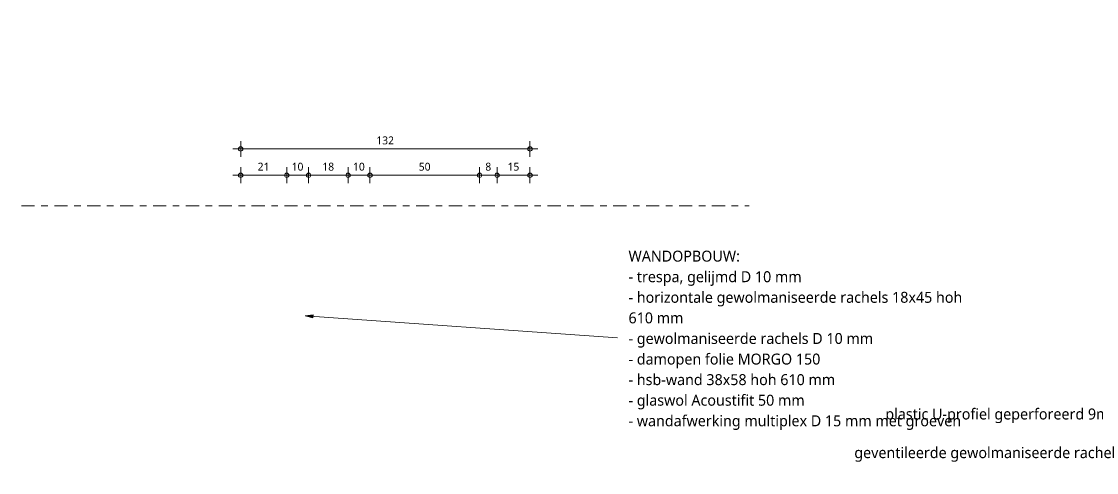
# Model space of a CAD drawing. Header units: millimetres. Extents: x 2457 to 4349, y 3067 to 7524.
# Drawn here: x 3157.5 to 3648, y 5048.4 to 5254.1 of the extents above; entities that cross this region are included whole.
import ezdxf

# ---------------------------------------------------------------- set-up
doc = ezdxf.new("R2010")
doc.units = ezdxf.units.MM
doc.linetypes.add('MV_center', pattern=[15, 6, -3, 3, -3])
for name, color, linetype, lineweight in [('A-ANNO-DIMS', 211, 'Continuous', 13), ('A-ANNO-DIMS-2', 211, 'Continuous', 13), ('A-DETL-GENF', 92, 'Continuous', 18), ('G-ANNO-TEXT', 231, 'Continuous', 13)]:
    doc.layers.add(name, color=color, linetype=linetype, lineweight=lineweight)
doc.styles.add('Segoe UI_1', font='segoeui.ttf', dxfattribs={"height": 3.6})
doc.styles.add('Segoe UI_3', font='segoeui.ttf', dxfattribs={"height": 5})
doc.styles.add('Segoe UI_B', font='segoeui.ttf', dxfattribs={"height": 5})
doc.dimstyles.new('1_8_mm_3', dxfattribs={"dimscale": 304.8, "dimtxt": 3.77051, "dimasz": 0.006562, "dimexe": 0.011811, "dimexo": 0.0625, "dimgap": 0.003281, "dimtad": 1, "dimdec": 0, "dimzin": 0, "dimdsep": 46, "dimtxsty": 'Segoe UI_1', "dimblk1": 'DOTBLANK', "dimblk2": 'DOTBLANK', "dimsah": 1, "dimcen": 0.09, "dimdle": 0.011811, "dimazin": 0, "dimtfac": 1, "dimtdec": 4, "dimtix": 1, "dimtmove": 0, "dimatfit": 3, "dimfxl": 0.011811, "dimfxlon": 1, "dimtvp": 1, "dimtfill": 1, "dimtolj": 1, "dimtzin": 0, "dimarcsym": 2})

# ---------------------------------------------------------------- blocks, each defined once
blk = doc.blocks.new('42_isolatie - Type 1-3252162-Details Strandbaak Strandhuis 2_0')
at = {"layer": 'A-DETL-GENF'}
h = blk.add_hatch(color=256, dxfattribs=at)
h.paths.add_polyline_path([(0.28, 50.8), (0.28, 0.8), (61.21, 0.8), (61.21, 50.8)])
h.paths.add_polyline_path([(490.59, 0.8), (520.28, 0.8), (520.28, 50.8), (490.59, 50.8)])
at = {"layer": 'A-DETL-GENF', "lineweight": 13}
h = blk.add_hatch(dxfattribs=at)
h.set_pattern_fill('FP_12', color=256, style=0, pattern_type=2)
h.set_pattern_definition([(60, (0, 0), (-45.0333, 26), []), (120, (0, 0), (-45.0333, -26), [])])
h.paths.add_polyline_path([(0.28, 0.8), (61.21, 0.8), (61.21, 50.8), (0.28, 50.8)])
h.paths.add_polyline_path([(490.59, 0.8), (520.28, 0.8), (520.28, 50.8), (490.59, 50.8)])
at = {"layer": 'A-DETL-GENF'}
for p, q in [((61.21, 50.8), (0.28, 50.8)), ((0.28, 50.8), (0.28, 0.8)), ((61.21, 50.8), (0.28, 50.8)), ((520.28, 50.8), (490.59, 50.8)), ((520.28, 50.8), (490.59, 50.8)), ((520.28, 0.8), (520.28, 50.8)), ((0.28, 0.8), (61.21, 0.8)), ((0.28, 0.8), (61.21, 0.8)), ((490.59, 0.8), (520.28, 0.8)), ((490.59, 0.8), (520.28, 0.8))]:
    blk.add_line(p, q, dxfattribs=at)
blk = doc.blocks.new('NLRS_00_DI_maskeer - Type 1-4234795-Details Strandbaak Strandhuis 2_0')
at = {"layer": 'A-DETL-GENF', "linetype": 'MV_center'}
blk.add_line((232, 0), (-100, 0), dxfattribs=at)
blk = doc.blocks.new('DIMBLOCK307-Details Strandbaak Strandhuis 2_0')
at = {"layer": 'A-ANNO-DIMS-2'}
for p, q in [((3257.52, 5184), (3257.52, 5187.6)), ((3278.52, 5184), (3278.52, 5187.6)), ((3253.92, 5184), (3278.52, 5184)), ((3257.52, 5184), (3257.52, 5180.4)), ((3278.52, 5184), (3278.52, 5180.4))]:
    blk.add_line(p, q, dxfattribs=at)
for centre in [(3257.52, 5184), (3278.52, 5184)]:
    blk.add_circle(centre, 1, dxfattribs=at)
at = {"layer": 'A-ANNO-DIMS-2', "color": 0, "insert": (3265.28, 5189.7), "char_height": 3.6, "width": 6.5813, "attachment_point": 1, "line_spacing_factor": 1.142579, "style": 'Segoe UI_1', "bg_fill": 3, "box_fill_scale": 1.25, "bg_fill_color": 9, "bg_fill_true_color": 13158600, "bg_fill_transparency": 0}
blk.add_mtext('21', dxfattribs=at)
blk = doc.blocks.new('_DotBlank')
at = {"color": 0, "linetype": 'ByBlock', "lineweight": -2}
blk.add_line((-0.5, 0), (-1, 0), dxfattribs=at)
blk.add_circle((0, 0), 0.5, dxfattribs=at)
blk = doc.blocks.new('DIMBLOCK308-Details Strandbaak Strandhuis 2_0')
at = {"layer": 'A-ANNO-DIMS-2'}
for p, q in [((3278.52, 5184), (3278.52, 5187.6)), ((3288.52, 5184), (3288.52, 5187.6)), ((3278.52, 5184), (3288.52, 5184)), ((3278.52, 5184), (3278.52, 5180.4)), ((3288.52, 5184), (3288.52, 5180.4))]:
    blk.add_line(p, q, dxfattribs=at)
for centre in [(3278.52, 5184), (3288.52, 5184)]:
    blk.add_circle(centre, 1, dxfattribs=at)
at = {"layer": 'A-ANNO-DIMS-2', "color": 0, "insert": (3280.78, 5189.7), "char_height": 3.6, "width": 6.5813, "attachment_point": 1, "line_spacing_factor": 1.142579, "style": 'Segoe UI_1', "bg_fill": 3, "box_fill_scale": 1.25, "bg_fill_color": 9, "bg_fill_true_color": 13158600, "bg_fill_transparency": 0}
blk.add_mtext('10', dxfattribs=at)
blk = doc.blocks.new('DIMBLOCK309-Details Strandbaak Strandhuis 2_0')
at = {"layer": 'A-ANNO-DIMS-2'}
for p, q in [((3288.52, 5184), (3288.52, 5187.6)), ((3306.52, 5184), (3306.52, 5187.6)), ((3288.52, 5184), (3306.52, 5184)), ((3288.52, 5184), (3288.52, 5180.4)), ((3306.52, 5184), (3306.52, 5180.4))]:
    blk.add_line(p, q, dxfattribs=at)
for centre in [(3288.52, 5184), (3306.52, 5184)]:
    blk.add_circle(centre, 1, dxfattribs=at)
at = {"layer": 'A-ANNO-DIMS-2', "color": 0, "insert": (3294.78, 5189.7), "char_height": 3.6, "width": 6.5813, "attachment_point": 1, "line_spacing_factor": 1.142579, "style": 'Segoe UI_1', "bg_fill": 3, "box_fill_scale": 1.25, "bg_fill_color": 9, "bg_fill_true_color": 13158600, "bg_fill_transparency": 0}
blk.add_mtext('18', dxfattribs=at)
blk = doc.blocks.new('DIMBLOCK310-Details Strandbaak Strandhuis 2_0')
at = {"layer": 'A-ANNO-DIMS-2'}
for p, q in [((3306.52, 5184), (3306.52, 5187.6)), ((3316.52, 5184), (3316.52, 5187.6)), ((3306.52, 5184), (3316.52, 5184)), ((3306.52, 5184), (3306.52, 5180.4)), ((3316.52, 5184), (3316.52, 5180.4))]:
    blk.add_line(p, q, dxfattribs=at)
for centre in [(3306.52, 5184), (3316.52, 5184)]:
    blk.add_circle(centre, 1, dxfattribs=at)
at = {"layer": 'A-ANNO-DIMS-2', "color": 0, "insert": (3308.78, 5189.7), "char_height": 3.6, "width": 6.5813, "attachment_point": 1, "line_spacing_factor": 1.142579, "style": 'Segoe UI_1', "bg_fill": 3, "box_fill_scale": 1.25, "bg_fill_color": 9, "bg_fill_true_color": 13158600, "bg_fill_transparency": 0}
blk.add_mtext('10', dxfattribs=at)
blk = doc.blocks.new('DIMBLOCK311-Details Strandbaak Strandhuis 2_0')
at = {"layer": 'A-ANNO-DIMS-2'}
for p, q in [((3316.52, 5184), (3316.52, 5187.6)), ((3366.52, 5184), (3366.52, 5187.6)), ((3316.52, 5184), (3366.52, 5184)), ((3316.52, 5184), (3316.52, 5180.4)), ((3366.52, 5184), (3366.52, 5180.4))]:
    blk.add_line(p, q, dxfattribs=at)
for centre in [(3316.52, 5184), (3366.52, 5184)]:
    blk.add_circle(centre, 1, dxfattribs=at)
at = {"layer": 'A-ANNO-DIMS-2', "color": 0, "insert": (3338.78, 5189.7), "char_height": 3.6, "width": 6.5813, "attachment_point": 1, "line_spacing_factor": 1.142579, "style": 'Segoe UI_1', "bg_fill": 3, "box_fill_scale": 1.25, "bg_fill_color": 9, "bg_fill_true_color": 13158600, "bg_fill_transparency": 0}
blk.add_mtext('50', dxfattribs=at)
blk = doc.blocks.new('DIMBLOCK312-Details Strandbaak Strandhuis 2_0')
at = {"layer": 'A-ANNO-DIMS-2'}
for p, q in [((3366.52, 5184), (3366.52, 5187.6)), ((3374.52, 5184), (3374.52, 5187.6)), ((3366.52, 5184), (3374.52, 5184)), ((3366.52, 5184), (3366.52, 5180.4)), ((3374.52, 5184), (3374.52, 5180.4))]:
    blk.add_line(p, q, dxfattribs=at)
for centre in [(3366.52, 5184), (3374.52, 5184)]:
    blk.add_circle(centre, 1, dxfattribs=at)
at = {"layer": 'A-ANNO-DIMS-2', "color": 0, "insert": (3369.15, 5189.7), "char_height": 3.6, "width": 3.2906, "attachment_point": 1, "line_spacing_factor": 1.142579, "style": 'Segoe UI_1', "bg_fill": 3, "box_fill_scale": 1.25, "bg_fill_color": 9, "bg_fill_true_color": 13158600, "bg_fill_transparency": 0}
blk.add_mtext('8', dxfattribs=at)
blk = doc.blocks.new('DIMBLOCK313-Details Strandbaak Strandhuis 2_0')
at = {"layer": 'A-ANNO-DIMS-2'}
for p, q in [((3374.52, 5184), (3374.52, 5187.6)), ((3389.52, 5184), (3389.52, 5187.6)), ((3374.52, 5184), (3393.12, 5184)), ((3374.52, 5184), (3374.52, 5180.4)), ((3389.52, 5184), (3389.52, 5180.4))]:
    blk.add_line(p, q, dxfattribs=at)
for centre in [(3374.52, 5184), (3389.52, 5184)]:
    blk.add_circle(centre, 1, dxfattribs=at)
at = {"layer": 'A-ANNO-DIMS-2', "color": 0, "insert": (3379.28, 5189.7), "char_height": 3.6, "width": 6.5813, "attachment_point": 1, "line_spacing_factor": 1.142579, "style": 'Segoe UI_1', "bg_fill": 3, "box_fill_scale": 1.25, "bg_fill_color": 9, "bg_fill_true_color": 13158600, "bg_fill_transparency": 0}
blk.add_mtext('15', dxfattribs=at)
blk = doc.blocks.new('DIMBLOCK314-Details Strandbaak Strandhuis 2_0')
at = {"layer": 'A-ANNO-DIMS-2'}
for p, q in [((3257.52, 5196), (3257.52, 5199.6)), ((3389.52, 5196), (3389.52, 5199.6)), ((3253.92, 5196), (3393.12, 5196)), ((3257.52, 5196), (3257.52, 5192.4)), ((3389.52, 5196), (3389.52, 5192.4))]:
    blk.add_line(p, q, dxfattribs=at)
for centre in [(3257.52, 5196), (3389.52, 5196)]:
    blk.add_circle(centre, 1, dxfattribs=at)
at = {"layer": 'A-ANNO-DIMS-2', "color": 0, "insert": (3319.41, 5201.7), "char_height": 3.6, "width": 9.8719, "attachment_point": 1, "line_spacing_factor": 1.142579, "style": 'Segoe UI_1', "bg_fill": 3, "box_fill_scale": 1.25, "bg_fill_color": 9, "bg_fill_true_color": 13158600, "bg_fill_transparency": 0}
blk.add_mtext('132', dxfattribs=at)

msp = doc.modelspace()

# ---------------------------------------------------------------- hatches: boundary and pattern name
at = {"layer": 'G-ANNO-TEXT'}
msp.add_hatch(color=7, dxfattribs=at).paths.add_polyline_path([(3286.92, 5119.84), (3290.46, 5118.95), (3290.55, 5120.22)])

# ---------------------------------------------------------------- linework, layer by layer
at = {"layer": 'G-ANNO-TEXT', "color": 250}
for p, q in [((3290.55, 5120.22), (3286.92, 5119.84)), ((3286.92, 5119.84), (3290.46, 5118.95)), ((3286.92, 5119.84), (3429.47, 5109.85)), ((3290.46, 5118.95), (3290.55, 5120.22))]:
    msp.add_line(p, q, dxfattribs=at)

# ---------------------------------------------------------------- block references
at = {"layer": 'A-DETL-GENF', "rotation": 90.00000000000067}
msp.add_blockref('42_isolatie - Type 1-3252162-Details Strandbaak Strandhuis 2_0', (3367.32, 4969.2), dxfattribs=at)
at = {"layer": 'A-DETL-GENF', "linetype": 'MV_center', "rotation": 180}
msp.add_blockref('NLRS_00_DI_maskeer - Type 1-4234795-Details Strandbaak Strandhuis 2_0', (3389.52, 5170.1), dxfattribs=at)

# ---------------------------------------------------------------- texts
at = {"layer": 'G-ANNO-TEXT', "color": 7, "char_height": 5, "attachment_point": 1}
for s, insert, width, style in [('WANDOPBOUW:', (3434.47, 5149.58), 67.8228, 'Segoe UI_B'), ('- trespa, gelijmd D 10 mm', (3434.47, 5140.19), 98.2869, 'Segoe UI_3'), ('- horizontale gewolmaniseerde rachels 18x45 hoh ', (3434.47, 5130.79), 188.2362, 'Segoe UI_3'), ('610 mm', (3434.47, 5121.4), 31.1055, 'Segoe UI_3'), ('- gewolmaniseerde rachels D 10 mm', (3434.47, 5112.01), 137.4092, 'Segoe UI_3'), ('- damopen folie MORGO 150', (3434.47, 5102.61), 110.6329, 'Segoe UI_3'), ('- hsb-wand 38x58 hoh 610 mm', (3434.47, 5093.22), 118.0084, 'Segoe UI_3'), ('- glaswol Acoustifit 50 mm', (3434.47, 5083.83), 100.3713, 'Segoe UI_3'), ('plastic U-profiel geperforeerd 9mm breed', (3551.64, 5077.55), 157.1308, 'Segoe UI_3'), ('- wandafwerking multiplex D 15 mm met groeven', (3434.47, 5074.44), 186.9535, 'Segoe UI_3'), ('geventileerde gewolmaniseerde rachel', (3537.5, 5059.91), 144.4641, 'Segoe UI_3')]:
    msp.add_mtext(s, dxfattribs=dict(at, insert=insert, width=width, style=style))

# ---------------------------------------------------------------- dimensions: what is measured, and where the dimension line sits
at = {"layer": 'A-ANNO-DIMS'}
dim = msp.add_linear_dim(base=(3278.52, 5184), p1=(3257.52, 5180.4), p2=(3278.52, 5180.4), dimstyle='1_8_mm_3', override={"dimpost": '<>', "dimfxl": 21}, dxfattribs=at)
dim.commit()
dim.dimension.update_dxf_attribs({"geometry": 'DIMBLOCK307-Details Strandbaak Strandhuis 2_0', "text_midpoint": (3268.02, 5186.84)})

# ---------------------------------------------------------------- next in the draw order: dimensions: what is measured, and where the dimension line sits
dim = msp.add_linear_dim(base=(3288.52, 5184), p1=(3278.52, 5180.4), p2=(3288.52, 5180.4), dimstyle='1_8_mm_3', override={"dimpost": '<>', "dimfxl": 10}, dxfattribs=at)
dim.commit()
dim.dimension.update_dxf_attribs({"geometry": 'DIMBLOCK308-Details Strandbaak Strandhuis 2_0', "text_midpoint": (3283.52, 5186.88)})

# ---------------------------------------------------------------- next in the draw order: dimensions: what is measured, and where the dimension line sits
dim = msp.add_linear_dim(base=(3306.52, 5184), p1=(3288.52, 5180.4), p2=(3306.52, 5180.4), dimstyle='1_8_mm_3', override={"dimpost": '<>', "dimfxl": 18}, dxfattribs=at)
dim.commit()
dim.dimension.update_dxf_attribs({"geometry": 'DIMBLOCK309-Details Strandbaak Strandhuis 2_0', "text_midpoint": (3297.52, 5186.87)})

# ---------------------------------------------------------------- next in the draw order: dimensions: what is measured, and where the dimension line sits
dim = msp.add_linear_dim(base=(3316.52, 5184), p1=(3306.52, 5180.4), p2=(3316.52, 5187.6), dimstyle='1_8_mm_3', override={"dimpost": '<>', "dimfxl": 12.322337}, dxfattribs=at)
dim.commit()
dim.dimension.update_dxf_attribs({"geometry": 'DIMBLOCK310-Details Strandbaak Strandhuis 2_0', "text_midpoint": (3311.52, 5186.88)})

# ---------------------------------------------------------------- next in the draw order: dimensions: what is measured, and where the dimension line sits
dim = msp.add_linear_dim(base=(3366.52, 5184), p1=(3316.52, 5187.6), p2=(3366.52, 5187.6), dimstyle='1_8_mm_3', override={"dimpost": '<>', "dimfxl": 50}, dxfattribs=at)
dim.commit()
dim.dimension.update_dxf_attribs({"geometry": 'DIMBLOCK311-Details Strandbaak Strandhuis 2_0', "text_midpoint": (3341.52, 5186.87)})

# ---------------------------------------------------------------- next in the draw order: dimensions: what is measured, and where the dimension line sits
dim = msp.add_linear_dim(base=(3374.52, 5184), p1=(3366.52, 5187.6), p2=(3374.52, 5180.4), dimstyle='1_8_mm_3', override={"dimpost": '<>', "dimfxl": 10.762899}, dxfattribs=at)
dim.commit()
dim.dimension.update_dxf_attribs({"geometry": 'DIMBLOCK312-Details Strandbaak Strandhuis 2_0', "text_midpoint": (3370.52, 5186.86)})

# ---------------------------------------------------------------- next in the draw order: dimensions: what is measured, and where the dimension line sits
dim = msp.add_linear_dim(base=(3389.52, 5184), p1=(3374.52, 5180.4), p2=(3389.52, 5180.4), dimstyle='1_8_mm_3', override={"dimpost": '<>', "dimfxl": 15}, dxfattribs=at)
dim.commit()
dim.dimension.update_dxf_attribs({"geometry": 'DIMBLOCK313-Details Strandbaak Strandhuis 2_0', "text_midpoint": (3382.02, 5186.88)})

# ---------------------------------------------------------------- next in the draw order: dimensions: what is measured, and where the dimension line sits
dim = msp.add_linear_dim(base=(3389.52, 5196), p1=(3257.52, 5192.4), p2=(3389.52, 5192.4), dimstyle='1_8_mm_3', override={"dimpost": '<>', "dimfxl": 132}, dxfattribs=at)
dim.commit()
dim.dimension.update_dxf_attribs({"geometry": 'DIMBLOCK314-Details Strandbaak Strandhuis 2_0', "text_midpoint": (3323.52, 5198.88)})

doc.saveas('drawing.dxf')
